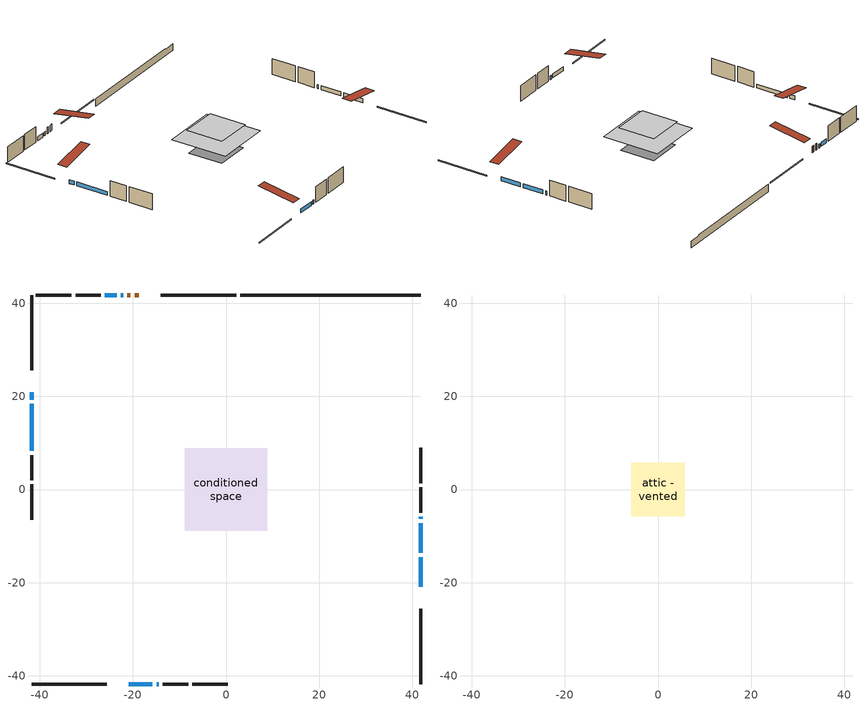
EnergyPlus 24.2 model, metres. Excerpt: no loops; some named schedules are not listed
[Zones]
conditioned space
 floor outside (Floor1 construction): -1.06,-1.06 -1.06,1.06 1.06,1.06 1.06,-1.06 z1.25
 floor adiabatic (AdiabaticFloorConstruction): -8.82,-8.82 -8.82,8.82 8.82,8.82 8.82,-8.82 z3.69
 floor foundation (Slab1 construction): -5.42,-5.42 -5.42,5.42 5.42,5.42 5.42,-5.42 z-1.04
 floor foundation (Slab2 construction): -2.88,-2.88 -2.88,2.88 2.88,2.88 2.88,-2.88 z0
 wall outside (RimJoist1 construction): 2.15,41.76 -14.01,41.76 / -41.76,-41.76 -25.6,-41.76 / -41.76,41.76 -41.76,25.6 / 41.76,-41.76 41.76,-25.6 z1.25:1.55
 wall outside (AdiabaticWallConstruction 1): -18.78,41.76 -19.63,41.76 / -20.56,41.76 -21.16,41.76 z1.25:3.28
 wall outside (AdiabaticWallConstruction): -41.76,20.83 -41.76,19.3 / -22.09,41.76 -22.55,41.76 / 41.76,-20.83 41.76,-14.55 / 41.76,-13.62 41.76,-7.22 / -20.83,-41.76 -15.8,-41.76 / -23.48,41.76 -25.99,41.76 / 41.76,-6.29 41.76,-5.88 / -14.88,-41.76 -14.46,-41.76 / -41.76,18.37 -41.76,8.33 z1.25:2.47
 wall outside (Wall1 construction): -26.92,41.76 -32.3,41.76 / -13.54,-41.76 -8.16,-41.76 / -41.76,7.4 -41.76,2.02 / 41.76,-4.95 41.76,0.43 z1.25:6.13
 wall outside (Wall2 construction): -33.23,41.76 -40.83,41.76 / -7.23,-41.76 0.38,-41.76 / -41.76,1.09 -41.76,-6.51 / 41.76,1.36 41.76,8.96 z1.25:6.13
 wall foundation (FoundationWall1 construction): 3.08,41.76,-1.04 3.08,41.76,1.25 37.89,41.76,1.25 37.89,41.76,0.99 41.76,41.76,0.99 41.76,41.76,-1.04
 window (WindowConstruction 5): -41.76,20.83 -41.76,19.3 z1.25:2.47
 window (WindowConstruction 6): -22.09,41.76 -22.55,41.76 z1.25:2.47
 window (WindowConstruction 1): 41.76,-20.83 41.76,-14.55 z1.25:2.47
 window (WindowConstruction 2): 41.76,-13.62 41.76,-7.22 z1.25:2.47
 window (WindowConstruction 3): -20.83,-41.76 -15.8,-41.76 z1.25:2.47
 window (WindowConstruction 4): -23.48,41.76 -25.99,41.76 z1.25:2.47
 window (WindowConstruction 7): 41.76,-6.29 41.76,-5.88 z1.25:2.47
 window (WindowConstruction 8): -14.87,-41.76 -14.46,-41.76 z1.25:2.47
 window (WindowConstruction): -41.76,18.37 -41.76,8.33 z1.25:2.47
 door (Door): -18.78,41.76 -19.63,41.76 z1.25:3.28
 door (Door 1): -20.56,41.76 -21.16,41.76 z1.25:3.28
 ceiling adiabatic (AdiabaticFloorConstruction): 8.82,-8.82 8.82,8.82 -8.82,8.82 -8.82,-8.82 z3.69
attic - vented
 floor to conditioned space (Floor2 construction Reversed): -5.78,-5.78 -5.78,5.78 5.78,5.78 5.78,-5.78 z6.13
 roof outside (Roof1 construction): -17.86,41.76,6.13 -17.86,30.27,8.04 -14.94,30.27,8.04 -14.94,41.76,6.13; -21.76,-41.76,6.13 -21.76,-30.27,8.04 -24.67,-30.27,8.04 -24.67,-41.76,6.13; -41.76,21.76,6.13 -30.27,21.76,8.04 -30.27,24.67,8.04 -41.76,24.67,6.13; 41.76,-21.76,6.13 30.27,-21.76,8.04 30.27,-24.67,8.04 41.76,-24.67,6.13
[Building]
Building 1: Terrain=Suburbs
[Site:Location]
Montreal Intl AP_QC: Latitude {deg}=45.47; Longitude {deg}=-73.74; Time Zone {hr}=-5; Elevation {m}=36; Keep Site Location Information=Yes
[Site:GroundTemperature:Shallow]
2.07863, -0.316383, -0.508184, 0.628371, 5.19101, 9.73239, 13.6695, 16.1636, 16.3755, 14.347, 10.5102, 6.10817
[Site:WaterMainsTemperature]
Calculation Method=Schedule; Temperature Schedule=mains temperature schedule
[Material] Roughness=Rough; Thermal Absorptance=0.9
Name | Thickness {m} | Conductivity {W/m-K} | Density {kg/m3} | Specific Heat {J/kg-K} | Solar Absorptance | Visible Absorptance
asphalt or fiberglass shingles | 0.00635 | 0.162714 | 1121.4 | 1465.45 | 0.84 | 0.84
ceiling loosefill ins | 0.169333 | 0.0480833 | 16.02 | 1046.75 | 0.7 | 0.7
ceiling stud and cavity | 0.1397 | 0.0988009 | 65.682 | 1177.47 | 0.7 | 0.7
concrete 4.0 in. | 0.1016 | 1.803125 | 2242.8 | 837.4 | 0.7 | 0.7
concrete 8.0 in. | 0.2032 | 1.803125 | 2242.8 | 837.4 | 0.7 | 0.7
door material | 0.04445 | 0.053851 | 512.64 | 1214.23 | 0.7 | 0.7
exterior vertical ins | 0.0625195 | 0.029427 | 32.04 | 1214.23 | 0.7 | 0.7
floor covering | 0.0127 | 0.0433444 | 54.468 | 1339.84 | 0.6 | 0.6
floor rigid ins; rim joist rigid ins; wall rigid ins | 0.051816 | 0.029427 | 32.04 | 1214.23 | 0.7 | 0.7
floor rigid ins 1; wall rigid ins 1 | 0.512978 | 0.029427 | 32.04 | 1214.23 | 0.7 | 0.7
floor stud and cavity | 0.1397 | 0.0938687 | 92.3553 | 1139.71 | 0.7 | 0.7
floor stud and cavity 1 | 0.1397 | 1.75129 | 37.0049 | 1207.88 | 0.7 | 0.7
furniture material conditioned space 1 | 0.1524 | 0.115458 | 640.8 | 1214.23 | 0.6 | 0.6
gypsum board | 0.0127 | 0.160291 | 801 | 837.4 | 0.6 | 0.6
gypsum board 1 | 0.0127 | 0.160291 | 801 | 837.4 | 0.7 | 0.7
osb sheathing 0.5 in. | 0.0127 | 0.115458 | 512.64 | 1214.23 | 0.7 | 0.7
osb sheathing 0.75 in. | 0.01905 | 0.115458 | 512.64 | 1214.23 | 0.7 | 0.7
osb sheathing 2.0 in. | 0.0508 | 0.115458 | 512.64 | 1214.23 | 0.7 | 0.7
rim joist stud and cavity | 0.0508 | 0.0410046 | 125.044 | 1163.47 | 0.6 | 0.6
wall stud and cavity | 0.1397 | 0.131574 | 139.0536 | 1170.24 | 0.7 | 0.7
wall stud and cavity 1 | 0.1397 | 0.188008 | 139.0536 | 1170.24 | 0.7 | 0.7
wall stud and cavity 2 | 0.0889 | 0.380278 | 52.3479 | 1209.89 | 0.7 | 0.7
wall stud and cavity 3 | 0.0889 | 0.391764 | 83.0341 | 1211.67 | 0.7 | 0.7
wood siding | 0.0254 | 0.102417 | 544.68 | 1172.36 | 0 | 0
wood siding 1; wood siding 2; wood siding 3 | 0.0254 | 0.102417 | 544.68 | 1172.36 | 0.7 | 0.7
[WindowMaterial:SimpleGlazingSystem]
Name | U-Factor {W/m2-K} | Solar Heat Gain Coefficient
WindowMaterial | 2.93382 | 0.6
WindowMaterial 1 | 2.97187 | 0.6
WindowMaterial 2 | 2.961077 | 0.63
WindowMaterial 3 | 3.0383 | 0.46
WindowMaterial 4 | 3.09508 | 0.34
[Construction]
AdiabaticFloorConstruction: floor stud and cavity 1, floor rigid ins 1, osb sheathing 0.75 in., floor covering
AdiabaticWallConstruction: wood siding 2, wall rigid ins 1, wall stud and cavity 2, gypsum board
AdiabaticWallConstruction 1: wood siding 3, wall rigid ins 1, wall stud and cavity 2, gypsum board
Door; Door 1: door material
Floor1 construction: floor stud and cavity, floor rigid ins, osb sheathing 0.75 in., floor covering
Floor2 construction Reversed: gypsum board, ceiling stud and cavity, ceiling loosefill ins
FoundationWall1 construction: concrete 8.0 in., gypsum board 1
furniture construction conditioned space 1: furniture material conditioned space 1
PartitionWallConstruction: gypsum board, wall stud and cavity 3, gypsum board
RimJoist1 construction: wood siding 1, rim joist rigid ins, osb sheathing 2.0 in., rim joist stud and cavity
Roof1 construction: asphalt or fiberglass shingles
Slab1 construction; Slab2 construction: concrete 4.0 in.
Wall1 construction: wood siding, wall rigid ins, osb sheathing 0.5 in., wall stud and cavity, gypsum board
Wall2 construction: wood siding, wall rigid ins, osb sheathing 0.5 in., wall stud and cavity 1, gypsum board
WindowConstruction; WindowConstruction 1; WindowConstruction 3; WindowConstruction 4: WindowMaterial
WindowConstruction 2: WindowMaterial 1
WindowConstruction 5: WindowMaterial 2
WindowConstruction 6: WindowMaterial 3
WindowConstruction 7; WindowConstruction 8: WindowMaterial 4
[Zone] Multiplier=1; Part of Total Floor Area=Yes
Name | Volume {m3}
attic - vented | 42.3922
conditioned space | 1072.3
[Space]
Name | Zone | Volume {m3}
attic - vented 1 | attic - vented | 42.3922
conditioned space 1 | conditioned space | 1072.3
[ZoneInfiltration:EffectiveLeakageArea]
infil attic - vented 1: Zone or Space=attic - vented 1; Schedule=Always On Discrete; Effective Air Leakage Area {cm2}=5350.8; Stack Coefficient=0.00013313; Wind Coefficient=7.79576e-06
[ZoneMixing]
whole house fan mix: Zone or Space=attic - vented; Schedule=Always On Continuous; Design Flow Rate Calculation Method=Flow/Zone; Design Flow Rate {m3/s}=0; Source Zone or Space=conditioned space
[SurfaceProperty:ExposedFoundationPerimeter] Exposed Perimeter Calculation Method=TotalExposedPerimeter
Name | Total Exposed Perimeter {m}
Slab1 | 38.682
Slab2 | 11.835
[InternalMass] Zone or ZoneList=conditioned space; Space or SpaceList=conditioned space 1
Name | Construction | Surface Area {m2}
furniture mass conditioned space 1 | furniture construction conditioned space 1 | 186.657
partition wall mass | PartitionWallConstruction | 466.642
[Lights]
interior lighting: Zone or ZoneList or Space or SpaceList=conditioned space 1; Schedule=interior lighting schedule; Design Level Calculation Method=LightingLevel; Lighting Level {W}=343.2; Return Air Fraction=0; Fraction Radiant=0.6; Fraction Visible=0.2; Fraction Replaceable=1
[People]
occupants: Zone or ZoneList or Space or SpaceList=conditioned space 1; Number of People Schedule=occupants schedule; Number of People Calculation Method=People; Number of People=3; Fraction Radiant=0.314171; Sensible Heat Fraction=0.56303; Activity Level Schedule=occupants activity schedule; Carbon Dioxide Generation Rate {m3/s-W}=0; Enable ASHRAE 55 Comfort Warnings=No; Mean Radiant Temperature Calculation Type=EnclosureAveraged
[ElectricEquipment] Zone or ZoneList or Space or SpaceList=conditioned space 1; Design Level Calculation Method=EquipmentLevel
Name | Schedule | Design Level {W} | Fraction Latent | Fraction Radiant | Fraction Lost
clothes dryer | clothes dryer schedule | 140.772 | 0.015 | 0.081 | 0.85
clothes washer | clothes washer schedule | 32.1985 | 0.03 | 0.162 | 0.7
cooking range | cooking range schedule | 215.147 | 0.08 | 0.432 | 0.2
dishwasher | dishwasher schedule | 66.8632 | 0.3 | 0.18 | 0.4
fridge | fridge schedule | 72.9452 | 0 | 0.6 | 0
mech vent house fan | mech vent house fan schedule | 880 | 0 | 0 | 1
mech vent house fan cfis | mech vent house fan cfis schedule | 0 | 0 | 0 | 0
misc plug loads | misc plug loads schedule | 494.7 | 0.045 | 0.513 | 0.1
whole house fan | Always On Discrete | 0 | 0 | 0 | 1
[OtherEquipment] Zone or ZoneList or Space or SpaceList=conditioned space 1; Design Level Calculation Method=EquipmentLevel
Name | Fuel Type | Schedule | Design Level {W} | Fraction Latent | Fraction Radiant | Fraction Lost
clothes dryer 1 | Electricity | clothes dryer schedule | 0 | 0.015 | 0.081 | 0.85
cooking range 1 | Electricity | cooking range schedule | 0 | 0.08 | 0.432 | 0.2
general water use latent | None | general water use schedule | 62.594 | 1 | 0 | 0
general water use sensible | None | general water use schedule | -61.6891 | 0 | 0.6 | 0
mech vent house fan latent load | None | Always On Discrete | 0 | 1 | 0 | 0
mech vent house fan sensible load | None | Always On Discrete | 0 | 0 | 0 | 0
water heater energy adjustment1 | Electricity | Always On Discrete | 0.01 | 0 | 0 | 1
[ZoneInfiltration:DesignFlowRate] Zone or ZoneList or Space or SpaceList=conditioned space 1; Schedule=Always On Discrete; Design Flow Rate Calculation Method=Flow/Zone; Design Flow Rate {m3/s}=0
infil flow; natural vent flow; whole house fan flow
[AvailabilityManager:Scheduled]
air source heat pump airloop Availability Manager: Schedule=Always On Discrete
[Foundation:Kiva] Initial Indoor Air Temperature {C}=21; Wall Depth Below Slab {m}=0.2032
Name | Wall Height Above Grade {m} | Custom Block Material Name 1 | Custom Block Depth 1 {m} | Custom Block X Position 1 {m} | Custom Block Z Position 1 {m}
Foundation Kiva 1 | 1.24998 | exterior vertical ins | 2.28999 | 0.2159 | 0
Foundation Kiva 2 | 0.1016
[Foundation:Kiva:Settings]
Soil Conductivity {W/m-K}=0.849921; Soil Density {kg/m3}=1842.3; Soil Specific Heat {J/kg-K}=418.7; Ground Solar Absorptivity=0.9; Ground Thermal Absorptivity=0.9; Ground Surface Roughness {m}=0.03; Far-Field Width {m}=40; Deep-Ground Boundary Condition=ZeroFlux; Deep-Ground Depth {m}=40; Minimum Cell Dimension {m}=0.2; Maximum Cell Growth Coefficient=3; Simulation Timestep=Timestep
[Exterior:Lights]
exterior lighting: Schedule=exterior lighting schedule; Design Level {W}=75.6
[EnergyManagementSystem:GlobalVariable]
air_source_heat_pump_airloop_Fan_RTF
infil_program_Qfan
infil_program_Qinf
natural_vent_program_Qnv
natural_vent_program_Qwhf
[EnergyManagementSystem:Sensor]
Name | Output:Variable or Output:Meter Index Key | Output:Variable or Output:Meter
airflow_gain | infil flow | Infiltration Sensible Heat Gain Energy
airflow_gain_1 | natural vent flow | Infiltration Sensible Heat Gain Energy
airflow_gain_2 | whole house fan flow | Infiltration Sensible Heat Gain Energy
airflow_loss | infil flow | Infiltration Sensible Heat Loss Energy
airflow_loss_1 | natural vent flow | Infiltration Sensible Heat Loss Energy
airflow_loss_2 | whole house fan flow | Infiltration Sensible Heat Loss Energy
clg_load_cond |  | Cooling:EnergyTransfer:Zone:CONDITIONED SPACE
clg_sp_s; clg_sp_s_1 | cooling setpoint | Schedule Value
clothes_dryer_exhaust_0_sch_s | clothes dryer exhaust 0 schedule | Schedule Value
cool_season | cooling season schedule | Schedule Value
htg_load_cond |  | Heating:EnergyTransfer:Zone:CONDITIONED SPACE
htg_sp_s; htg_sp_s_1 | heating setpoint | Schedule Value
ig_ee_conv | clothes dryer | Electric Equipment Convective Heating Energy
ig_ee_conv_2 | cooking range | Electric Equipment Convective Heating Energy
ig_ee_conv_4 | fridge | Electric Equipment Convective Heating Energy
ig_ee_conv_5 | misc plug loads | Electric Equipment Convective Heating Energy
ig_ee_conv_6 | whole house fan | Electric Equipment Convective Heating Energy
ig_ee_rad | clothes dryer | Electric Equipment Radiant Heating Energy
ig_ee_rad_2 | cooking range | Electric Equipment Radiant Heating Energy
ig_ee_rad_4 | fridge | Electric Equipment Radiant Heating Energy
ig_ee_rad_5 | misc plug loads | Electric Equipment Radiant Heating Energy
ig_ee_rad_6 | whole house fan | Electric Equipment Radiant Heating Energy
ig_lgt_conv | interior lighting | Lights Convective Heating Energy
ig_lgt_rad | interior lighting | Lights Radiant Heating Energy
ig_lgt_vis | interior lighting | Lights Visible Radiation Heating Energy
ig_oe_conv | clothes dryer 1 | Other Equipment Convective Heating Energy
ig_oe_conv_1 | cooking range 1 | Other Equipment Convective Heating Energy
ig_oe_conv_2 | general water use latent | Other Equipment Convective Heating Energy
ig_oe_conv_3 | general water use sensible | Other Equipment Convective Heating Energy
ig_oe_conv_4 | water heater energy adjustment1 | Other Equipment Convective Heating Energy
ig_oe_rad | clothes dryer 1 | Other Equipment Radiant Heating Energy
ig_oe_rad_1 | cooking range 1 | Other Equipment Radiant Heating Energy
ig_oe_rad_2 | general water use latent | Other Equipment Radiant Heating Energy
ig_oe_rad_3 | general water use sensible | Other Equipment Radiant Heating Energy
ig_oe_rad_4 | water heater energy adjustment1 | Other Equipment Radiant Heating Energy
ig_ppl_conv | occupants | People Convective Heating Energy
ig_ppl_rad | occupants | People Radiant Heating Energy
im_conv | furniture mass conditioned space 1 | Surface Inside Face Convection Heat Gain Energy
im_conv_1 | partition wall mass | Surface Inside Face Convection Heat Gain Energy
im_ig | furniture mass conditioned space 1 | Surface Inside Face Internal Gains Radiation Heat Gain Energy
im_ig_1 | partition wall mass | Surface Inside Face Internal Gains Radiation Heat Gain Energy
im_lgt | furniture mass conditioned space 1 | Surface Inside Face Lights Radiation Heat Gain Energy
im_lgt_1 | partition wall mass | Surface Inside Face Lights Radiation Heat Gain Energy
im_sol | furniture mass conditioned space 1 | Surface Inside Face Solar Radiation Heat Gain Energy
im_sol_1 | partition wall mass | Surface Inside Face Solar Radiation Heat Gain Energy
im_surf | furniture mass conditioned space 1 | Surface Inside Face Net Surface Thermal Radiation Heat Gain Energy
im_surf_1 | partition wall mass | Surface Inside Face Net Surface Thermal Radiation Heat Gain Energy
mv_conv | mech vent house fan | Electric Equipment Convective Heating Energy
mv_conv_1 | mech vent house fan cfis | Electric Equipment Convective Heating Energy
mv_conv_2 | mech vent house fan latent load | Other Equipment Convective Heating Energy
mv_conv_3 | mech vent house fan sensible load | Other Equipment Convective Heating Energy
mv_rad | mech vent house fan | Electric Equipment Radiant Heating Energy
mv_rad_1 | mech vent house fan cfis | Electric Equipment Radiant Heating Energy
mv_rad_2 | mech vent house fan latent load | Other Equipment Radiant Heating Energy
mv_rad_3 | mech vent house fan sensible load | Other Equipment Radiant Heating Energy
natural_vent_s | natural vent schedule | Schedule Value
out_pb_s |  | Site Outdoor Air Barometric Pressure
out_wt_s |  | Site Outdoor Air Humidity Ratio
site_vw_s |  | Site Wind Speed
ss_back_out | Window1 | Surface Window Shortwave from Zone Back Out Window Heat Transfer Rate
ss_back_out_1 | Window11 | Surface Window Shortwave from Zone Back Out Window Heat Transfer Rate
ss_back_out_2 | Window12 | Surface Window Shortwave from Zone Back Out Window Heat Transfer Rate
ss_back_out_3 | Window17 | Surface Window Shortwave from Zone Back Out Window Heat Transfer Rate
ss_back_out_4 | Window19 | Surface Window Shortwave from Zone Back Out Window Heat Transfer Rate
ss_back_out_5 | Window23 | Surface Window Shortwave from Zone Back Out Window Heat Transfer Rate
ss_back_out_6 | Window25 | Surface Window Shortwave from Zone Back Out Window Heat Transfer Rate
ss_back_out_7 | Window27 | Surface Window Shortwave from Zone Back Out Window Heat Transfer Rate
ss_back_out_8 | Window3 | Surface Window Shortwave from Zone Back Out Window Heat Transfer Rate
ss_conv | Door1 | Surface Inside Face Convection Heat Gain Energy
ss_conv_1 | Door3 | Surface Inside Face Convection Heat Gain Energy
ss_conv_10 | Window3 | Surface Inside Face Convection Heat Gain Energy
ss_conv_2 | Window1 | Surface Inside Face Convection Heat Gain Energy
ss_conv_3 | Window11 | Surface Inside Face Convection Heat Gain Energy
ss_conv_4 | Window12 | Surface Inside Face Convection Heat Gain Energy
ss_conv_5 | Window17 | Surface Inside Face Convection Heat Gain Energy
ss_conv_6 | Window19 | Surface Inside Face Convection Heat Gain Energy
ss_conv_7 | Window23 | Surface Inside Face Convection Heat Gain Energy
ss_conv_8 | Window25 | Surface Inside Face Convection Heat Gain Energy
ss_conv_9 | Window27 | Surface Inside Face Convection Heat Gain Energy
ss_ig | Door1 | Surface Inside Face Internal Gains Radiation Heat Gain Energy
ss_ig_1 | Door3 | Surface Inside Face Internal Gains Radiation Heat Gain Energy
ss_ig_10 | Window3 | Surface Inside Face Internal Gains Radiation Heat Gain Energy
ss_ig_2 | Window1 | Surface Inside Face Internal Gains Radiation Heat Gain Energy
ss_ig_3 | Window11 | Surface Inside Face Internal Gains Radiation Heat Gain Energy
ss_ig_4 | Window12 | Surface Inside Face Internal Gains Radiation Heat Gain Energy
ss_ig_5 | Window17 | Surface Inside Face Internal Gains Radiation Heat Gain Energy
ss_ig_6 | Window19 | Surface Inside Face Internal Gains Radiation Heat Gain Energy
ss_ig_7 | Window23 | Surface Inside Face Internal Gains Radiation Heat Gain Energy
ss_ig_8 | Window25 | Surface Inside Face Internal Gains Radiation Heat Gain Energy
ss_ig_9 | Window27 | Surface Inside Face Internal Gains Radiation Heat Gain Energy
ss_lgt | Door1 | Surface Inside Face Lights Radiation Heat Gain Energy
ss_lgt_1 | Door3 | Surface Inside Face Lights Radiation Heat Gain Energy
ss_sol | Door1 | Surface Inside Face Solar Radiation Heat Gain Energy
ss_sol_1 | Door3 | Surface Inside Face Solar Radiation Heat Gain Energy
ss_surf | Door1 | Surface Inside Face Net Surface Thermal Radiation Heat Gain Energy
ss_surf_1 | Door3 | Surface Inside Face Net Surface Thermal Radiation Heat Gain Energy
ss_surf_10 | Window3 | Surface Inside Face Net Surface Thermal Radiation Heat Gain Energy
ss_surf_2 | Window1 | Surface Inside Face Net Surface Thermal Radiation Heat Gain Energy
ss_surf_3 | Window11 | Surface Inside Face Net Surface Thermal Radiation Heat Gain Energy
ss_surf_4 | Window12 | Surface Inside Face Net Surface Thermal Radiation Heat Gain Energy
ss_surf_5 | Window17 | Surface Inside Face Net Surface Thermal Radiation Heat Gain Energy
ss_surf_6 | Window19 | Surface Inside Face Net Surface Thermal Radiation Heat Gain Energy
ss_surf_7 | Window23 | Surface Inside Face Net Surface Thermal Radiation Heat Gain Energy
ss_surf_8 | Window25 | Surface Inside Face Net Surface Thermal Radiation Heat Gain Energy
ss_surf_9 | Window27 | Surface Inside Face Net Surface Thermal Radiation Heat Gain Energy
ss_trans_in | Window1 | Surface Window Transmitted Solar Radiation Rate
ss_trans_in_1 | Window11 | Surface Window Transmitted Solar Radiation Rate
ss_trans_in_2 | Window12 | Surface Window Transmitted Solar Radiation Rate
ss_trans_in_3 | Window17 | Surface Window Transmitted Solar Radiation Rate
ss_trans_in_4 | Window19 | Surface Window Transmitted Solar Radiation Rate
ss_trans_in_5 | Window23 | Surface Window Transmitted Solar Radiation Rate
ss_trans_in_6 | Window25 | Surface Window Transmitted Solar Radiation Rate
ss_trans_in_7 | Window27 | Surface Window Transmitted Solar Radiation Rate
ss_trans_in_8 | Window3 | Surface Window Transmitted Solar Radiation Rate
ss_trans_out | Window1 | Surface Inside Face Initial Transmitted Diffuse Transmitted Out Window Solar Radiation Rate
ss_trans_out_1 | Window11 | Surface Inside Face Initial Transmitted Diffuse Transmitted Out Window Solar Radiation Rate
ss_trans_out_2 | Window12 | Surface Inside Face Initial Transmitted Diffuse Transmitted Out Window Solar Radiation Rate
ss_trans_out_3 | Window17 | Surface Inside Face Initial Transmitted Diffuse Transmitted Out Window Solar Radiation Rate
ss_trans_out_4 | Window19 | Surface Inside Face Initial Transmitted Diffuse Transmitted Out Window Solar Radiation Rate
ss_trans_out_5 | Window23 | Surface Inside Face Initial Transmitted Diffuse Transmitted Out Window Solar Radiation Rate
ss_trans_out_6 | Window25 | Surface Inside Face Initial Transmitted Diffuse Transmitted Out Window Solar Radiation Rate
ss_trans_out_7 | Window27 | Surface Inside Face Initial Transmitted Diffuse Transmitted Out Window Solar Radiation Rate
ss_trans_out_8 | Window3 | Surface Inside Face Initial Transmitted Diffuse Transmitted Out Window Solar Radiation Rate
s_conv | Floor1 | Surface Inside Face Convection Heat Gain Energy
s_conv_1 | Floor2 | Surface Inside Face Convection Heat Gain Energy
s_conv_10 | Slab2 | Surface Inside Face Convection Heat Gain Energy
s_conv_11 | Wall1:0 | Surface Inside Face Convection Heat Gain Energy
s_conv_12 | Wall1:180 | Surface Inside Face Convection Heat Gain Energy
s_conv_13 | Wall1:270 | Surface Inside Face Convection Heat Gain Energy
s_conv_14 | Wall1:90 | Surface Inside Face Convection Heat Gain Energy
s_conv_15 | Wall2:0 | Surface Inside Face Convection Heat Gain Energy
s_conv_16 | Wall2:180 | Surface Inside Face Convection Heat Gain Energy
s_conv_17 | Wall2:270 | Surface Inside Face Convection Heat Gain Energy
s_conv_18 | Wall2:90 | Surface Inside Face Convection Heat Gain Energy
s_conv_2 | FoundationWall1 | Surface Inside Face Convection Heat Gain Energy
s_conv_3 | inferred conditioned ceiling | Surface Inside Face Convection Heat Gain Energy
s_conv_4 | inferred conditioned floor | Surface Inside Face Convection Heat Gain Energy
s_conv_5 | RimJoist1:0 | Surface Inside Face Convection Heat Gain Energy
s_conv_6 | RimJoist1:180 | Surface Inside Face Convection Heat Gain Energy
s_conv_7 | RimJoist1:270 | Surface Inside Face Convection Heat Gain Energy
s_conv_8 | RimJoist1:90 | Surface Inside Face Convection Heat Gain Energy
s_conv_9 | Slab1 | Surface Inside Face Convection Heat Gain Energy
s_ig | Floor1 | Surface Inside Face Internal Gains Radiation Heat Gain Energy
s_ig_1 | Floor2 | Surface Inside Face Internal Gains Radiation Heat Gain Energy
s_ig_10 | Slab2 | Surface Inside Face Internal Gains Radiation Heat Gain Energy
s_ig_11 | Wall1:0 | Surface Inside Face Internal Gains Radiation Heat Gain Energy
s_ig_12 | Wall1:180 | Surface Inside Face Internal Gains Radiation Heat Gain Energy
s_ig_13 | Wall1:270 | Surface Inside Face Internal Gains Radiation Heat Gain Energy
s_ig_14 | Wall1:90 | Surface Inside Face Internal Gains Radiation Heat Gain Energy
s_ig_15 | Wall2:0 | Surface Inside Face Internal Gains Radiation Heat Gain Energy
s_ig_16 | Wall2:180 | Surface Inside Face Internal Gains Radiation Heat Gain Energy
s_ig_17 | Wall2:270 | Surface Inside Face Internal Gains Radiation Heat Gain Energy
s_ig_18 | Wall2:90 | Surface Inside Face Internal Gains Radiation Heat Gain Energy
s_ig_2 | FoundationWall1 | Surface Inside Face Internal Gains Radiation Heat Gain Energy
s_ig_3 | inferred conditioned ceiling | Surface Inside Face Internal Gains Radiation Heat Gain Energy
s_ig_4 | inferred conditioned floor | Surface Inside Face Internal Gains Radiation Heat Gain Energy
s_ig_5 | RimJoist1:0 | Surface Inside Face Internal Gains Radiation Heat Gain Energy
s_ig_6 | RimJoist1:180 | Surface Inside Face Internal Gains Radiation Heat Gain Energy
s_ig_7 | RimJoist1:270 | Surface Inside Face Internal Gains Radiation Heat Gain Energy
s_ig_8 | RimJoist1:90 | Surface Inside Face Internal Gains Radiation Heat Gain Energy
s_ig_9 | Slab1 | Surface Inside Face Internal Gains Radiation Heat Gain Energy
s_lgt | Floor1 | Surface Inside Face Lights Radiation Heat Gain Energy
s_lgt_1 | Floor2 | Surface Inside Face Lights Radiation Heat Gain Energy
s_lgt_10 | Slab2 | Surface Inside Face Lights Radiation Heat Gain Energy
s_lgt_11 | Wall1:0 | Surface Inside Face Lights Radiation Heat Gain Energy
s_lgt_12 | Wall1:180 | Surface Inside Face Lights Radiation Heat Gain Energy
s_lgt_13 | Wall1:270 | Surface Inside Face Lights Radiation Heat Gain Energy
s_lgt_14 | Wall1:90 | Surface Inside Face Lights Radiation Heat Gain Energy
